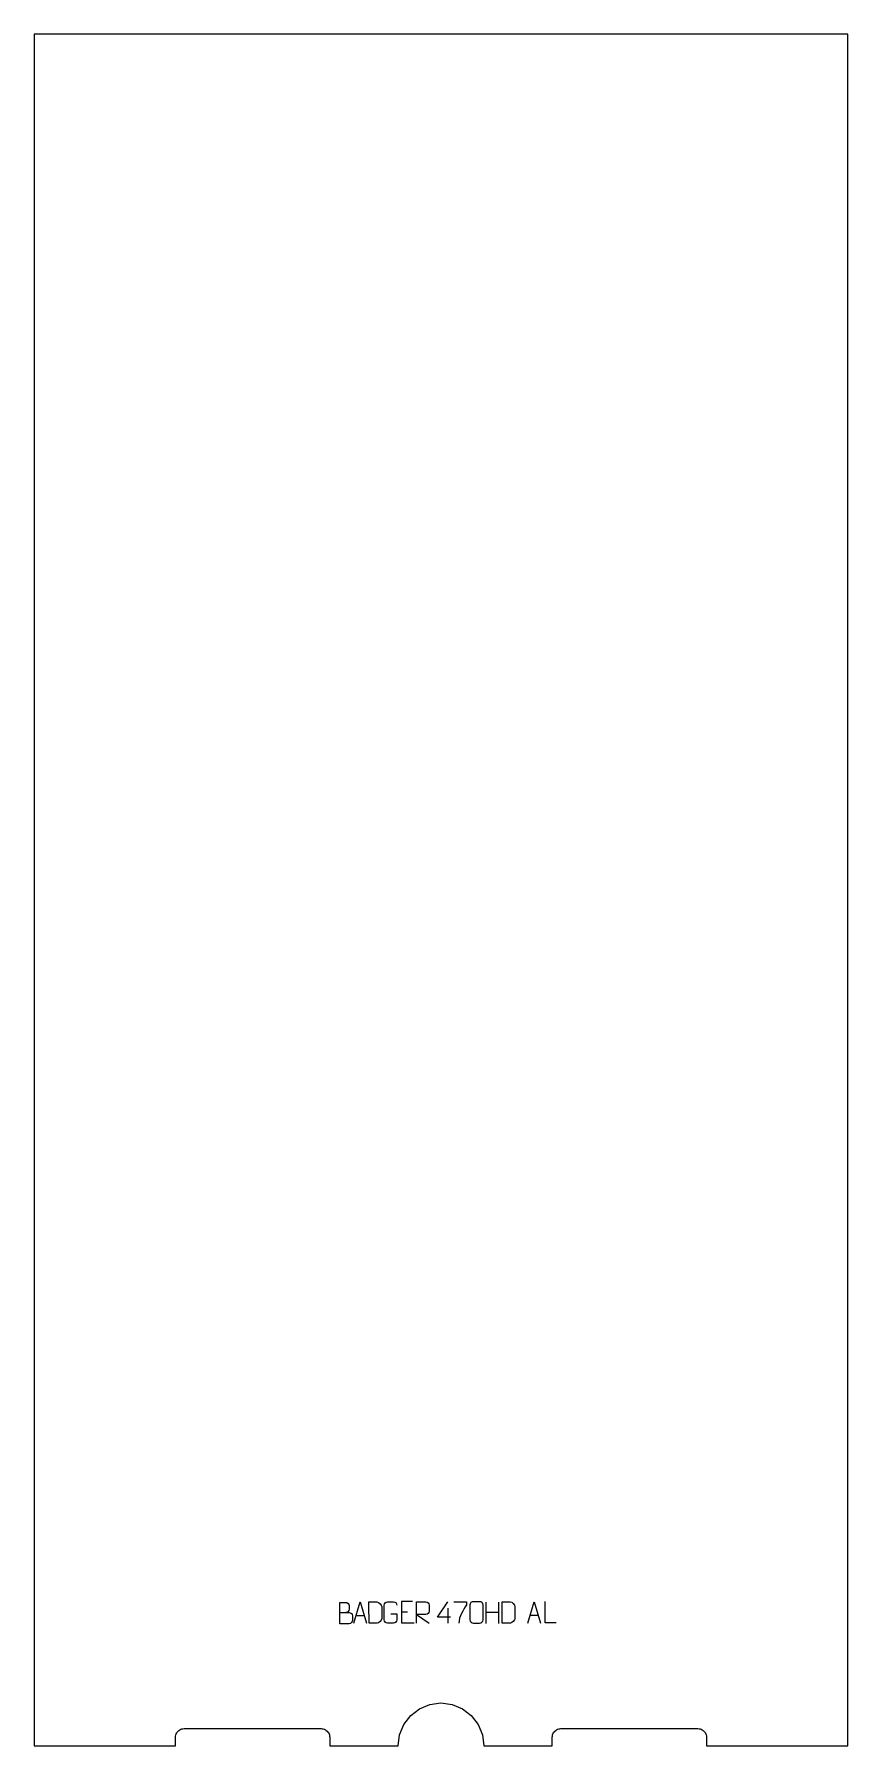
# Model space of a CAD drawing. Header units: millimetres. Extents: x -475 to 475, y -1670 to 330.
import ezdxf

# ---------------------------------------------------------------- set-up
doc = ezdxf.new("R2010")
doc.units = ezdxf.units.MM
doc.header["$MEASUREMENT"] = 0
doc.layers.add('layer 1', color=7, linetype='Continuous')

msp = doc.modelspace()

# ---------------------------------------------------------------- linework, layer by layer
at = {"layer": 'layer 1', "color": 242, "lineweight": 9}
msp.add_open_spline([(-474.9991, 329.9998), (-474.9991, 329.9998), (475.0008, 329.9998), (475.0008, 329.9998), (475.0008, 329.9998), (475.0008, 329.9998), (475.0008, -1669.9989), (475.0008, -1669.9989), (475.0008, -1669.9989), (475.0008, -1669.9989), (309.9998, -1669.9989), (309.9998, -1669.9989), (309.9998, -1669.9989), (309.9998, -1669.9989), (309.9998, -1659.9993), (309.9998, -1659.9993), (309.9998, -1659.9993), (309.9998, -1659.9993), (309.9133, -1658.6942), (309.9133, -1658.6942), (309.9133, -1658.6942), (309.9133, -1658.6942), (309.6596, -1657.4118), (309.6596, -1657.4118), (309.6596, -1657.4118), (309.6596, -1657.4118), (309.2392, -1656.1732), (309.2392, -1656.1732), (309.2392, -1656.1732), (309.2392, -1656.1732), (308.6609, -1655.0006), (308.6609, -1655.0006), (308.6609, -1655.0006), (308.6609, -1655.0006), (307.9341, -1653.9121), (307.9341, -1653.9121), (307.9341, -1653.9121), (307.9341, -1653.9121), (307.07, -1652.9294), (307.07, -1652.9294), (307.07, -1652.9294), (307.07, -1652.9294), (306.0873, -1652.0653), (306.0873, -1652.0653), (306.0873, -1652.0653), (306.0873, -1652.0653), (305.0011, -1651.3385), (305.0011, -1651.3385), (305.0011, -1651.3385), (305.0011, -1651.3385), (303.8262, -1650.7602), (303.8262, -1650.7602), (303.8262, -1650.7602), (303.8262, -1650.7602), (302.5876, -1650.3398), (302.5876, -1650.3398), (302.5876, -1650.3398), (302.5876, -1650.3398), (301.3058, -1650.0861), (301.3058, -1650.0861), (301.3058, -1650.0861), (301.3058, -1650.0861), (300.0001, -1649.9996), (300.0001, -1649.9996), (300.0001, -1649.9996), (300.0001, -1649.9996), (139.9995, -1649.9996), (139.9995, -1649.9996), (139.9995, -1649.9996), (139.9995, -1649.9996), (138.6944, -1650.0861), (138.6944, -1650.0861), (138.6944, -1650.0861), (138.6944, -1650.0861), (137.4121, -1650.3398), (137.4121, -1650.3398), (137.4121, -1650.3398), (137.4121, -1650.3398), (136.1735, -1650.7602), (136.1735, -1650.7602), (136.1735, -1650.7602), (136.1735, -1650.7602), (135.0008, -1651.3385), (135.0008, -1651.3385), (135.0008, -1651.3385), (135.0008, -1651.3385), (133.9123, -1652.0653), (133.9123, -1652.0653), (133.9123, -1652.0653), (133.9123, -1652.0653), (132.9296, -1652.9294), (132.9296, -1652.9294), (132.9296, -1652.9294), (132.9296, -1652.9294), (132.0655, -1653.9121), (132.0655, -1653.9121), (132.0655, -1653.9121), (132.0655, -1653.9121), (131.3409, -1655.0006), (131.3409, -1655.0006), (131.3409, -1655.0006), (131.3409, -1655.0006), (130.7604, -1656.1732), (130.7604, -1656.1732), (130.7604, -1656.1732), (130.7604, -1656.1732), (130.34, -1657.4118), (130.34, -1657.4118), (130.34, -1657.4118), (130.34, -1657.4118), (130.0863, -1658.6942), (130.0863, -1658.6942), (130.0863, -1658.6942), (130.0863, -1658.6942), (129.9999, -1659.9993), (129.9999, -1659.9993), (129.9999, -1659.9993), (129.9999, -1659.9993), (129.9999, -1669.9989), (129.9999, -1669.9989), (129.9999, -1669.9989), (129.9999, -1669.9989), (50.0006, -1669.9989), (50.0006, -1669.9989), (50.0006, -1669.9989), (50.0006, -1669.9989), (48.2967, -1657.0584), (48.2967, -1657.0584), (48.2967, -1657.0584), (48.2967, -1657.0584), (43.3019, -1644.9993), (43.3019, -1644.9993), (43.3019, -1644.9993), (43.3019, -1644.9993), (35.3546, -1634.644), (35.3546, -1634.644), (35.3546, -1634.644), (35.3546, -1634.644), (24.9994, -1626.6984), (24.9994, -1626.6984), (24.9994, -1626.6984), (24.9994, -1626.6984), (12.9402, -1621.7036), (12.9402, -1621.7036), (12.9402, -1621.7036), (12.9402, -1621.7036), (-0.0003, -1619.9997), (-0.0003, -1619.9997), (-0.0003, -1619.9997), (-0.0003, -1619.9997), (-12.9407, -1621.7036), (-12.9407, -1621.7036), (-12.9407, -1621.7036), (-12.9407, -1621.7036), (-24.9999, -1626.6984), (-24.9999, -1626.6984), (-24.9999, -1626.6984), (-24.9999, -1626.6984), (-35.3546, -1634.644), (-35.3546, -1634.644), (-35.3546, -1634.644), (-35.3546, -1634.644), (-43.3002, -1644.9993), (-43.3002, -1644.9993), (-43.3002, -1644.9993), (-43.3002, -1644.9993), (-48.295, -1657.0584), (-48.295, -1657.0584), (-48.295, -1657.0584), (-48.295, -1657.0584), (-49.9995, -1669.9989), (-49.9995, -1669.9989), (-49.9995, -1669.9989), (-49.9995, -1669.9989), (-129.9987, -1669.9989), (-129.9987, -1669.9989), (-129.9987, -1669.9989), (-129.9987, -1669.9989), (-129.9987, -1659.9993), (-129.9987, -1659.9993), (-129.9987, -1659.9993), (-129.9987, -1659.9993), (-130.0846, -1658.6942), (-130.0846, -1658.6942), (-130.0846, -1658.6942), (-130.0846, -1658.6942), (-130.3405, -1657.4118), (-130.3405, -1657.4118), (-130.3405, -1657.4118), (-130.3405, -1657.4118), (-130.7609, -1656.1732), (-130.7609, -1656.1732), (-130.7609, -1656.1732), (-130.7609, -1656.1732), (-131.3392, -1655.0006), (-131.3392, -1655.0006), (-131.3392, -1655.0006), (-131.3392, -1655.0006), (-132.066, -1653.9121), (-132.066, -1653.9121), (-132.066, -1653.9121), (-132.066, -1653.9121), (-132.9279, -1652.9294), (-132.9279, -1652.9294), (-132.9279, -1652.9294), (-132.9279, -1652.9294), (-133.9128, -1652.0653), (-133.9128, -1652.0653), (-133.9128, -1652.0653), (-133.9128, -1652.0653), (-134.9991, -1651.3385), (-134.9991, -1651.3385), (-134.9991, -1651.3385), (-134.9991, -1651.3385), (-136.1718, -1650.7602), (-136.1718, -1650.7602), (-136.1718, -1650.7602), (-136.1718, -1650.7602), (-137.4109, -1650.3398), (-137.4109, -1650.3398), (-137.4109, -1650.3398), (-137.4109, -1650.3398), (-138.6944, -1650.0861), (-138.6944, -1650.0861), (-138.6944, -1650.0861), (-138.6944, -1650.0861), (-140, -1649.9996), (-140, -1649.9996), (-140, -1649.9996), (-140, -1649.9996), (-300.0006, -1649.9996), (-300.0006, -1649.9996), (-300.0006, -1649.9996), (-300.0006, -1649.9996), (-301.3041, -1650.0861), (-301.3041, -1650.0861), (-301.3041, -1650.0861), (-301.3041, -1650.0861), (-302.5881, -1650.3398), (-302.5881, -1650.3398), (-302.5881, -1650.3398), (-302.5881, -1650.3398), (-303.8267, -1650.7602), (-303.8267, -1650.7602), (-303.8267, -1650.7602), (-303.8267, -1650.7602), (-304.9993, -1651.3385), (-304.9993, -1651.3385), (-304.9993, -1651.3385), (-304.9993, -1651.3385), (-306.0878, -1652.0653), (-306.0878, -1652.0653), (-306.0878, -1652.0653), (-306.0878, -1652.0653), (-307.0705, -1652.9294), (-307.0705, -1652.9294), (-307.0705, -1652.9294), (-307.0705, -1652.9294), (-307.9324, -1653.9121), (-307.9324, -1653.9121), (-307.9324, -1653.9121), (-307.9324, -1653.9121), (-308.6592, -1655.0006), (-308.6592, -1655.0006), (-308.6592, -1655.0006), (-308.6592, -1655.0006), (-309.2381, -1656.1732), (-309.2381, -1656.1732), (-309.2381, -1656.1732), (-309.2381, -1656.1732), (-309.6579, -1657.4118), (-309.6579, -1657.4118), (-309.6579, -1657.4118), (-309.6579, -1657.4118), (-309.9139, -1658.6942), (-309.9139, -1658.6942), (-309.9139, -1658.6942), (-309.9139, -1658.6942), (-309.9997, -1659.9993), (-309.9997, -1659.9993), (-309.9997, -1659.9993), (-309.9997, -1659.9993), (-309.9997, -1669.9989), (-309.9997, -1669.9989), (-309.9997, -1669.9989), (-309.9997, -1669.9989), (-474.9991, -1669.9989), (-474.9991, -1669.9989), (-474.9991, -1669.9989), (-474.9991, -1669.9989), (-474.9991, 329.9998), (-474.9991, 329.9998)], degree=3, knots=[0, 0, 0, 0, 0.013513514, 0.013513514, 0.013513514, 0.013513514, 0.027027027, 0.027027027, 0.027027027, 0.027027027, 0.040540541, 0.040540541, 0.040540541, 0.040540541, 0.054054054, 0.054054054, 0.054054054, 0.054054054, 0.067567568, 0.067567568, 0.067567568, 0.067567568, 0.081081081, 0.081081081, 0.081081081, 0.081081081, 0.094594595, 0.094594595, 0.094594595, 0.094594595, 0.108108108, 0.108108108, 0.108108108, 0.108108108, 0.121621622, 0.121621622, 0.121621622, 0.121621622, 0.135135135, 0.135135135, 0.135135135, 0.135135135, 0.148648649, 0.148648649, 0.148648649, 0.148648649, 0.162162162, 0.162162162, 0.162162162, 0.162162162, 0.175675676, 0.175675676, 0.175675676, 0.175675676, 0.189189189, 0.189189189, 0.189189189, 0.189189189, 0.202702703, 0.202702703, 0.202702703, 0.202702703, 0.216216216, 0.216216216, 0.216216216, 0.216216216, 0.22972973, 0.22972973, 0.22972973, 0.22972973, 0.243243243, 0.243243243, 0.243243243, 0.243243243, 0.256756757, 0.256756757, 0.256756757, 0.256756757, 0.27027027, 0.27027027, 0.27027027, 0.27027027, 0.283783784, 0.283783784, 0.283783784, 0.283783784, 0.297297297, 0.297297297, 0.297297297, 0.297297297, 0.310810811, 0.310810811, 0.310810811, 0.310810811, 0.324324324, 0.324324324, 0.324324324, 0.324324324, 0.337837838, 0.337837838, 0.337837838, 0.337837838, 0.351351351, 0.351351351, 0.351351351, 0.351351351, 0.364864865, 0.364864865, 0.364864865, 0.364864865, 0.378378378, 0.378378378, 0.378378378, 0.378378378, 0.391891892, 0.391891892, 0.391891892, 0.391891892, 0.405405405, 0.405405405, 0.405405405, 0.405405405, 0.418918919, 0.418918919, 0.418918919, 0.418918919, 0.432432432, 0.432432432, 0.432432432, 0.432432432, 0.445945946, 0.445945946, 0.445945946, 0.445945946, 0.459459459, 0.459459459, 0.459459459, 0.459459459, 0.472972973, 0.472972973, 0.472972973, 0.472972973, 0.486486486, 0.486486486, 0.486486486, 0.486486486, 0.5, 0.5, 0.5, 0.5, 0.513513514, 0.513513514, 0.513513514, 0.513513514, 0.527027027, 0.527027027, 0.527027027, 0.527027027, 0.540540541, 0.540540541, 0.540540541, 0.540540541, 0.554054054, 0.554054054, 0.554054054, 0.554054054, 0.567567568, 0.567567568, 0.567567568, 0.567567568, 0.581081081, 0.581081081, 0.581081081, 0.581081081, 0.594594595, 0.594594595, 0.594594595, 0.594594595, 0.608108108, 0.608108108, 0.608108108, 0.608108108, 0.621621622, 0.621621622, 0.621621622, 0.621621622, 0.635135135, 0.635135135, 0.635135135, 0.635135135, 0.648648649, 0.648648649, 0.648648649, 0.648648649, 0.662162162, 0.662162162, 0.662162162, 0.662162162, 0.675675676, 0.675675676, 0.675675676, 0.675675676, 0.689189189, 0.689189189, 0.689189189, 0.689189189, 0.702702703, 0.702702703, 0.702702703, 0.702702703, 0.716216216, 0.716216216, 0.716216216, 0.716216216, 0.72972973, 0.72972973, 0.72972973, 0.72972973, 0.743243243, 0.743243243, 0.743243243, 0.743243243, 0.756756757, 0.756756757, 0.756756757, 0.756756757, 0.77027027, 0.77027027, 0.77027027, 0.77027027, 0.783783784, 0.783783784, 0.783783784, 0.783783784, 0.797297297, 0.797297297, 0.797297297, 0.797297297, 0.810810811, 0.810810811, 0.810810811, 0.810810811, 0.824324324, 0.824324324, 0.824324324, 0.824324324, 0.837837838, 0.837837838, 0.837837838, 0.837837838, 0.851351351, 0.851351351, 0.851351351, 0.851351351, 0.864864865, 0.864864865, 0.864864865, 0.864864865, 0.878378378, 0.878378378, 0.878378378, 0.878378378, 0.891891892, 0.891891892, 0.891891892, 0.891891892, 0.905405405, 0.905405405, 0.905405405, 0.905405405, 0.918918919, 0.918918919, 0.918918919, 0.918918919, 0.932432432, 0.932432432, 0.932432432, 0.932432432, 0.945945946, 0.945945946, 0.945945946, 0.945945946, 0.959459459, 0.959459459, 0.959459459, 0.959459459, 0.972972973, 0.972972973, 0.972972973, 0.972972973, 1, 1, 1, 1], dxfattribs=at)
at = {"layer": 'layer 1', "color": 250, "lineweight": 9}
for points, knots in [([(-118.202, -1514.3863), (-114.5634, -1514.3859), (-110.9763, -1514.3859), (-107.3369, -1514.3863), (-107.3369, -1514.3863), (-105.3615, -1514.4036), (-103.4379, -1516.1397), (-103.4379, -1518.1893), (-103.4379, -1518.1893), (-103.4383, -1519.3179), (-103.4383, -1522.3673), (-103.4379, -1523.4962), (-103.4379, -1523.4962), (-103.4203, -1525.3541), (-104.9624, -1527.368), (-107.2839, -1527.3511), (-107.2839, -1527.3511), (-110.9237, -1527.3507), (-114.5631, -1527.3507), (-118.202, -1527.3511), (-118.202, -1527.3511), (-118.202, -1519.0328), (-118.202, -1510.715), (-118.202, -1502.3975), (-118.202, -1502.3975), (-115.8283, -1502.3975), (-113.4542, -1502.3975), (-111.08, -1502.3975), (-111.08, -1502.3975), (-109.3992, -1502.3799), (-107.3024, -1504.2904), (-107.2847, -1506.2528), (-107.2847, -1506.2528), (-107.2851, -1508.3189), (-107.2851, -1508.4649), (-107.2847, -1510.5314), (-107.2847, -1510.5314), (-107.2674, -1512.5975), (-109.1219, -1514.4036), (-111.1319, -1514.3863)], [0, 0, 0, 0, 0.090909091, 0.090909091, 0.090909091, 0.090909091, 0.181818182, 0.181818182, 0.181818182, 0.181818182, 0.272727273, 0.272727273, 0.272727273, 0.272727273, 0.363636364, 0.363636364, 0.363636364, 0.363636364, 0.454545455, 0.454545455, 0.454545455, 0.454545455, 0.545454545, 0.545454545, 0.545454545, 0.545454545, 0.636363636, 0.636363636, 0.636363636, 0.636363636, 0.727272727, 0.727272727, 0.727272727, 0.727272727, 0.818181818, 0.818181818, 0.818181818, 0.818181818, 1, 1, 1, 1]), ([(-101.8174, -1526.863), (-101.8174, -1526.863), (-94.4464, -1501.9095), (-94.4464, -1501.9095), (-94.4464, -1501.9095), (-94.4464, -1501.9095), (-86.8765, -1526.863), (-86.8765, -1526.863)], [0, 0, 0, 0, 0.333333333, 0.333333333, 0.333333333, 0.333333333, 1, 1, 1, 1]), ([(-84.0537, -1526.8349), (-81.7219, -1526.8345), (-76.7717, -1526.8585), (-74.4402, -1526.8588), (-74.4402, -1526.8588), (-72.5152, -1526.9642), (-69.1966, -1523.4226), (-69.2078, -1521.4053), (-69.2078, -1521.4053), (-69.2082, -1515.6352), (-69.2082, -1513.4655), (-69.2078, -1507.6962), (-69.2078, -1507.6962), (-69.2121, -1505.5581), (-72.5866, -1501.898), (-74.739, -1501.9115), (-74.739, -1501.9115), (-77.0647, -1501.9115), (-81.789, -1501.9115), (-84.1151, -1501.9115), (-84.1151, -1501.9115), (-84.1147, -1507.6584), (-84.0534, -1521.0876), (-84.0537, -1526.8349)], [0, 0, 0, 0, 0.142857143, 0.142857143, 0.142857143, 0.142857143, 0.285714286, 0.285714286, 0.285714286, 0.285714286, 0.428571429, 0.428571429, 0.428571429, 0.428571429, 0.571428571, 0.571428571, 0.571428571, 0.571428571, 0.714285714, 0.714285714, 0.714285714, 0.714285714, 1, 1, 1, 1]), ([(-58.6564, -1515.7212), (-58.6564, -1515.7212), (-51.4883, -1515.7212), (-51.4883, -1515.7212), (-51.4883, -1515.7212), (-51.4883, -1515.7212), (-51.4883, -1522.8893), (-51.4883, -1522.8893), (-51.4883, -1522.8893), (-51.628, -1525.2127), (-53.3052, -1526.6923), (-55.453, -1526.7031), (-55.453, -1526.7031), (-57.7848, -1526.7027), (-60.1168, -1526.7027), (-62.4483, -1526.7031), (-62.4483, -1526.7031), (-64.3732, -1526.8085), (-66.3454, -1524.924), (-66.3342, -1522.9067), (-66.3342, -1522.9067), (-66.3338, -1517.1366), (-66.3338, -1511.3669), (-66.3342, -1505.5976), (-66.3342, -1505.5976), (-66.33, -1503.4595), (-64.5832, -1501.7403), (-62.4309, -1501.7537), (-62.4309, -1501.7537), (-60.1052, -1501.7537), (-57.7791, -1501.7537), (-55.453, -1501.7537), (-55.453, -1501.7537), (-53.5063, -1501.7183), (-51.5149, -1503.2098), (-51.4883, -1505.6475)], [0, 0, 0, 0, 0.1, 0.1, 0.1, 0.1, 0.2, 0.2, 0.2, 0.2, 0.3, 0.3, 0.3, 0.3, 0.4, 0.4, 0.4, 0.4, 0.5, 0.5, 0.5, 0.5, 0.6, 0.6, 0.6, 0.6, 0.7, 0.7, 0.7, 0.7, 0.8, 0.8, 0.8, 0.8, 1, 1, 1, 1]), ([(-33.3845, -1501.5066), (-33.3845, -1501.5066), (-46.2584, -1501.5066), (-46.2584, -1501.5066), (-46.2584, -1501.5066), (-46.2584, -1501.5066), (-46.2584, -1526.4602), (-46.2584, -1526.4602), (-46.2584, -1526.4602), (-46.2584, -1526.4602), (-31.3926, -1526.4602), (-31.3926, -1526.4602)], [0, 0, 0, 0, 0.25, 0.25, 0.25, 0.25, 0.5, 0.5, 0.5, 0.5, 1, 1, 1, 1]), ([(-28.5126, -1526.7057), (-28.5126, -1526.7057), (-28.5126, -1501.7522), (-28.5126, -1501.7522), (-28.5126, -1501.7522), (-24.9178, -1501.7522), (-21.3223, -1501.7522), (-17.7271, -1501.7522), (-17.7271, -1501.7522), (-15.4018, -1501.7899), (-13.8445, -1503.2799), (-13.8486, -1505.6463), (-13.8486, -1505.6463), (-13.849, -1507.6818), (-13.849, -1510.7412), (-13.8486, -1512.7772), (-13.8486, -1512.7772), (-13.8551, -1514.6527), (-15.6674, -1516.5945), (-17.6769, -1516.6136), (-17.6769, -1516.6136), (-17.6769, -1516.6136), (-28.5126, -1516.6136), (-28.5126, -1516.6136), (-28.5126, -1516.6136), (-28.5126, -1516.6136), (-13.8579, -1526.7057), (-13.8579, -1526.7057)], [0, 0, 0, 0, 0.125, 0.125, 0.125, 0.125, 0.25, 0.25, 0.25, 0.25, 0.375, 0.375, 0.375, 0.375, 0.5, 0.5, 0.5, 0.5, 0.625, 0.625, 0.625, 0.625, 0.75, 0.75, 0.75, 0.75, 1, 1, 1, 1]), ([(10.9567, -1519.8124), (10.9567, -1519.8124), (-3.9821, -1519.8124), (-3.9821, -1519.8124), (-3.9821, -1519.8124), (-3.9821, -1519.8124), (7.9894, -1501.7419), (7.9894, -1501.7419)], [0, 0, 0, 0, 0.333333333, 0.333333333, 0.333333333, 0.333333333, 1, 1, 1, 1]), ([(14.9983, -1501.6446), (14.9983, -1501.6446), (29.9316, -1501.6446), (29.9316, -1501.6446), (29.9316, -1501.6446), (29.9313, -1502.8942), (29.9313, -1504.1438), (29.9316, -1505.3936), (29.9316, -1505.3936), (25.9056, -1511.3907), (20.9516, -1519.2243), (20.9516, -1526.6031)], [0, 0, 0, 0, 0.25, 0.25, 0.25, 0.25, 0.5, 0.5, 0.5, 0.5, 1, 1, 1, 1]), ([(37.856, -1501.6246), (40.2408, -1501.6246), (42.626, -1501.6246), (45.0112, -1501.6246), (45.0112, -1501.6246), (47.0074, -1501.589), (49.0494, -1503.0833), (49.0767, -1505.5254), (49.0767, -1505.5254), (49.0763, -1511.2828), (49.0763, -1517.0406), (49.0767, -1522.7988), (49.0767, -1522.7988), (48.9334, -1525.1264), (47.2136, -1526.6087), (45.0112, -1526.6195), (45.0112, -1526.6195), (42.6201, -1526.6191), (40.2289, -1526.6191), (37.8381, -1526.6195), (37.8381, -1526.6195), (35.8642, -1526.7251), (33.8419, -1524.8372), (33.8534, -1522.8162), (33.8534, -1522.8162), (33.8538, -1517.0356), (33.8538, -1511.2553), (33.8534, -1505.4755), (33.8534, -1505.4755), (33.8578, -1503.3335), (35.6488, -1501.611), (37.856, -1501.6246)], [0, 0, 0, 0, 0.111111111, 0.111111111, 0.111111111, 0.111111111, 0.222222222, 0.222222222, 0.222222222, 0.222222222, 0.333333333, 0.333333333, 0.333333333, 0.333333333, 0.444444444, 0.444444444, 0.444444444, 0.444444444, 0.555555556, 0.555555556, 0.555555556, 0.555555556, 0.666666667, 0.666666667, 0.666666667, 0.666666667, 0.777777778, 0.777777778, 0.777777778, 0.777777778, 1, 1, 1, 1]), ([(71.4954, -1526.5856), (73.8272, -1526.5852), (78.7774, -1526.6092), (81.1089, -1526.6095), (81.1089, -1526.6095), (83.0339, -1526.7149), (86.3525, -1523.1733), (86.3413, -1521.156), (86.3413, -1521.156), (86.3409, -1515.3859), (86.3409, -1513.2162), (86.3413, -1507.4469), (86.3413, -1507.4469), (86.337, -1505.3088), (82.9625, -1501.6487), (80.8101, -1501.6622), (80.8101, -1501.6622), (78.4844, -1501.6622), (73.7601, -1501.6622), (71.434, -1501.6622), (71.434, -1501.6622), (71.4344, -1507.4091), (71.4957, -1520.8383), (71.4954, -1526.5856)], [0, 0, 0, 0, 0.142857143, 0.142857143, 0.142857143, 0.142857143, 0.285714286, 0.285714286, 0.285714286, 0.285714286, 0.428571429, 0.428571429, 0.428571429, 0.428571429, 0.571428571, 0.571428571, 0.571428571, 0.571428571, 0.714285714, 0.714285714, 0.714285714, 0.714285714, 1, 1, 1, 1]), ([(101.4172, -1526.6137), (101.4172, -1526.6137), (108.7882, -1501.6602), (108.7882, -1501.6602), (108.7882, -1501.6602), (108.7882, -1501.6602), (116.3581, -1526.6137), (116.3581, -1526.6137)], [0, 0, 0, 0, 0.333333333, 0.333333333, 0.333333333, 0.333333333, 1, 1, 1, 1]), ([(134.4328, -1526.352), (134.4328, -1526.352), (121.4837, -1526.352), (121.4837, -1526.352), (121.4837, -1526.352), (121.4837, -1526.352), (121.4837, -1501.3984), (121.4837, -1501.3984)], [0, 0, 0, 0, 0.333333333, 0.333333333, 0.333333333, 0.333333333, 1, 1, 1, 1])]:
    msp.add_open_spline(points, degree=3, knots=knots, dxfattribs=at)
for points in [[(-99.0948, -1517.6136), (-99.0948, -1517.6136), (-89.5991, -1517.6136), (-89.5991, -1517.6136)], [(-46.2584, -1513.3863), (-46.2584, -1513.3863), (-39.0903, -1513.3863), (-39.0903, -1513.3863)], [(7.9894, -1509.0513), (7.9894, -1509.0513), (7.9894, -1526.716), (7.9894, -1526.716)], [(52.3917, -1502.1899), (52.3917, -1502.1899), (52.3917, -1526.9674), (52.3917, -1526.9674)], [(52.3917, -1514.0722), (52.3917, -1514.0722), (67.035, -1514.0718), (67.035, -1514.0718)], [(67.035, -1502.1899), (67.035, -1502.1899), (67.035, -1527.1434), (67.035, -1527.1434)], [(104.1398, -1517.3643), (104.1398, -1517.3643), (113.6355, -1517.3643), (113.6355, -1517.3643)]]:
    msp.add_open_spline(points, degree=3, dxfattribs=at)

doc.saveas('drawing.dxf')
